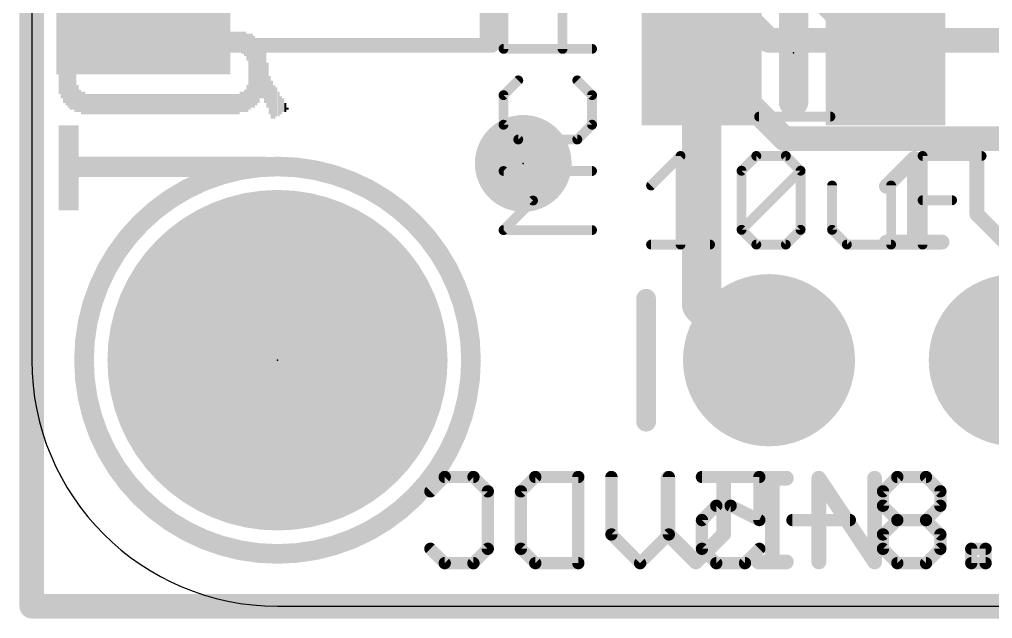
# Model space of a CAD drawing. Extents: x -2.3 to 25.5, y -0.1 to 17.9.
# Drawn here: x -0.13 to 9.93, y -0.13 to 6.06 of the extents above; entities that cross this region are included whole.
import ezdxf

# ---------------------------------------------------------------- set-up
doc = ezdxf.new("R2010")
doc.units = 0
for name, color, linetype in [('1', 12, 'CONTINUOUS'), ('16', 5, 'CONTINUOUS'), ('17', 110, 'CONTINUOUS'), ('20', 53, 'CONTINUOUS'), ('21', 40, 'CONTINUOUS'), ('22', 6, 'CONTINUOUS'), ('23', 40, 'CONTINUOUS'), ('27', 4, 'CONTINUOUS'), ('51', 253, 'CONTINUOUS')]:
    doc.layers.add(name, color=color, linetype=linetype)

# ---------------------------------------------------------------- blocks, each defined once
blk = doc.blocks.new('RECT')
blk.add_solid([(-0.5, -0.5), (0.5, -0.5), (-0.5, 0.5), (0.5, 0.5)])
blk = doc.blocks.new('PIE')
at = {"const_width": 0.5}
blk.add_lwpolyline([(0, -0.25, 1), (0, 0.25, 1), (0, -0.25)], format="xyb", dxfattribs=at)
blk = doc.blocks.new('ROUNDP')
at = {"const_width": 0.5}
blk.add_lwpolyline([(0, -0.25, 1), (0, 0.25, 1), (0, -0.25)], format="xyb", dxfattribs=at)

msp = doc.modelspace()

# ---------------------------------------------------------------- linework, layer by layer
at = {"layer": '1'}
for points, const_width in [([(0, 0), (0, 17.78)], 0.254), ([(6.924, 7.4629), (6.924, 5.715)], 0.4064), ([(8.824, 5.715), (8.128, 6.411)], 0.4064), ([(6.924, 5.715), (6.924, 3.114)], 0.4064), ([(6.924, 3.114), (7.498, 2.54)], 0.4064), ([(7.498, 2.54), (7.62, 2.54)], 0.4064), ([(25.4, 0), (0, 0)], 0.254)]:
    msp.add_lwpolyline(points, dxfattribs=dict(at, const_width=const_width))
for points, const_width in [([(7.0256, 5.715, 1), (6.8224, 5.715)], 0.2032), ([(8.7522, 5.6432, 1), (8.8958, 5.7868)], 0.2032), ([(6.8224, 5.715, 1), (7.0256, 5.715)], 0.2032), ([(6.9958, 3.1858, 1), (6.8522, 3.0422)], 0.2032), ([(6.8224, 3.114, 1), (7.0256, 3.114)], 0.2032), ([(7.498, 2.6416, 1), (7.498, 2.4384)], 0.2032), ([(7.62, 2.4384, 1), (7.62, 2.6416)], 0.2032), ([(7.4262, 2.4682, 1), (7.5698, 2.6118)], 0.2032), ([(0, 0.0635, 1), (0, -0.0635)], 0.127), ([(-0.0635, 0, 1), (0.0635, 0)], 0.127)]:
    msp.add_lwpolyline(points, format="xyb", dxfattribs=dict(at, const_width=const_width))
at = {"layer": '16', "const_width": 0.254}
for points in [[(0, 0), (0, 17.78)], [(7.62, 5.842), (6.477, 6.985)], [(6.1819, 6.4262), (7.7821, 4.826)], [(15.24, 5.842), (7.62, 5.842)], [(7.7821, 4.826), (16.637, 4.826)], [(25.4, 0), (0, 0)]]:
    msp.add_lwpolyline(points, dxfattribs=at)
at = {"layer": '16', "const_width": 0.127}
for points in [[(7.62, 5.9055, 1), (7.62, 5.7785)], [(7.5751, 5.7971, 1), (7.6649, 5.8869)], [(7.7821, 4.8895, 1), (7.7821, 4.7625)], [(7.7372, 4.7811, 1), (7.827, 4.8709)], [(0, 0.0635, 1), (0, -0.0635)], [(-0.0635, 0, 1), (0.0635, 0)]]:
    msp.add_lwpolyline(points, format="xyb", dxfattribs=at)
at = {"layer": '20'}
for p, q in [((0, 15.24), (0, 2.54)), ((2.54, 0), (22.86, 0))]:
    msp.add_line(p, q, dxfattribs=at)
msp.add_arc((2.54, 2.54), 2.54, 180, 270, dxfattribs=at)
at = {"layer": '21'}
for points, const_width in [([(4.754, 6.99), (4.754, 5.79)], 0.1524), ([(7.874, 6.223), (7.874, 5.207)], 0.3048), ([(4.754, 5.79), (2.154, 5.79)], 0.1524), ([(8.8329, 4.3354), (9.121, 4.6235)], 0.1524), ([(9.121, 4.6235), (9.121, 3.7592)], 0.1524), ([(9.7684, 4.6235), (9.7684, 4.0473)], 0.1524), ([(9.7684, 4.0473), (10.0566, 3.7592)], 0.1524), ([(8.8329, 3.7592), (9.4091, 3.7592)], 0.1524), ([(6.5758, 1.3215), (6.5758, 0.7453)], 0.1524), ([(7.1521, 0.7453), (7.1521, 1.3215)], 0.1524), ([(7.5114, 1.3215), (7.7995, 1.3215)], 0.1524), ([(7.6554, 0.4572), (7.6554, 1.3215)], 0.1524), ([(8.135, 0.4572), (8.135, 1.3215)], 0.1524), ([(8.135, 1.3215), (8.7113, 0.4572)], 0.1524), ([(8.7113, 0.4572), (8.7113, 1.3215)], 0.1524), ([(6.5758, 0.7453), (6.864, 0.4572)], 0.1524), ([(6.864, 0.4572), (7.1521, 0.7453)], 0.1524), ([(7.5114, 0.4572), (7.7995, 0.4572)], 0.1524)]:
    msp.add_lwpolyline(points, dxfattribs=dict(at, const_width=const_width))
for points, const_width in [([(2.154, 5.8281, 1), (2.154, 5.7519)], 0.0762), ([(4.754, 5.7519, 1), (4.754, 5.8281)], 0.0762), ([(4.7159, 5.79, 1), (4.7921, 5.79)], 0.0762), ([(7.7978, 5.207, 1), (7.9502, 5.207)], 0.1524), ([(2.54, 0.54, 1), (2.54, 4.54, 1), (2.54, 0.54)], 0.2032), ([(9.1591, 4.6235, 1), (9.0829, 4.6235)], 0.0762), ([(9.148, 4.5966, 1), (9.0941, 4.6505)], 0.0762), ([(9.8065, 4.6235, 1), (9.7303, 4.6235)], 0.0762), ([(8.806, 4.3624, 1), (8.8599, 4.3085)], 0.0762), ([(9.7954, 4.0743, 1), (9.7415, 4.0204)], 0.0762), ([(9.7303, 4.0473, 1), (9.8065, 4.0473)], 0.0762), ([(8.8329, 3.7973, 1), (8.8329, 3.7211)], 0.0762), ([(9.4091, 3.7211, 1), (9.4091, 3.7973)], 0.0762), ([(9.0829, 3.7592, 1), (9.1591, 3.7592)], 0.0762), ([(6.6139, 1.3215, 1), (6.5377, 1.3215)], 0.0762), ([(7.1902, 1.3215, 1), (7.114, 1.3215)], 0.0762), ([(7.5114, 1.3596, 1), (7.5114, 1.2834)], 0.0762), ([(7.6935, 1.3215, 1), (7.6173, 1.3215)], 0.0762), ([(7.7995, 1.2834, 1), (7.7995, 1.3596)], 0.0762), ([(8.1667, 1.3427, 1), (8.1033, 1.3004)], 0.0762), ([(8.1731, 1.3215, 1), (8.0969, 1.3215)], 0.0762), ([(8.7494, 1.3215, 1), (8.6732, 1.3215)], 0.0762), ([(6.6028, 0.7723, 1), (6.5489, 0.7184)], 0.0762), ([(7.179, 0.7184, 1), (7.1251, 0.7723)], 0.0762), ([(6.5377, 0.7453, 1), (6.6139, 0.7453)], 0.0762), ([(7.114, 0.7453, 1), (7.1902, 0.7453)], 0.0762), ([(6.837, 0.4841, 1), (6.8909, 0.4303)], 0.0762), ([(6.837, 0.4303, 1), (6.8909, 0.4841)], 0.0762), ([(7.5114, 0.4953, 1), (7.5114, 0.4191)], 0.0762), ([(7.7995, 0.4191, 1), (7.7995, 0.4953)], 0.0762), ([(8.6796, 0.4361, 1), (8.743, 0.4783)], 0.0762), ([(7.6173, 0.4572, 1), (7.6935, 0.4572)], 0.0762), ([(8.0969, 0.4572, 1), (8.1731, 0.4572)], 0.0762), ([(8.6732, 0.4572, 1), (8.7494, 0.4572)], 0.0762)]:
    msp.add_lwpolyline(points, format="xyb", dxfattribs=dict(at, const_width=const_width))
at = {"layer": '22', "const_width": 0.127}
for points in [[(4.1203, 1.186), (4.2686, 1.3343)], [(4.2686, 1.3343), (4.5652, 1.3343)], [(4.5652, 1.3343), (4.7135, 1.186)], [(5.0559, 1.186), (5.2042, 1.3343)], [(5.2042, 1.3343), (5.649, 1.3343)], [(5.649, 1.3343), (5.649, 0.4445)], [(5.9914, 0.7411), (5.9914, 1.3343)], [(6.5846, 1.3343), (6.5846, 0.7411)], [(6.9269, 1.3343), (7.5201, 1.3343)], [(7.5201, 1.3343), (7.5201, 0.8894)], [(8.9462, 1.3343), (8.7979, 1.186)], [(9.2428, 1.3343), (8.9462, 1.3343)], [(9.3911, 1.186), (9.2428, 1.3343)], [(4.7135, 1.186), (4.7135, 0.5928)], [(5.0559, 0.5928), (5.0559, 1.186)], [(8.7979, 1.186), (8.7979, 1.0377)], [(9.3911, 1.0377), (9.3911, 1.186)], [(7.0752, 1.0377), (6.9269, 0.8894)], [(7.2235, 1.0377), (7.0752, 1.0377)], [(7.5201, 0.8894), (7.2235, 1.0377)], [(8.7979, 1.0377), (8.9462, 0.8894)], [(9.2428, 0.8894), (9.3911, 1.0377)], [(6.9269, 0.8894), (6.9269, 0.5928)], [(8.4556, 0.8894), (7.8624, 0.8894)], [(8.9462, 0.8894), (8.7979, 0.7411)], [(9.2428, 0.8894), (8.9462, 0.8894)], [(9.3911, 0.7411), (9.2428, 0.8894)], [(6.288, 0.4445), (5.9914, 0.7411)], [(6.5846, 0.7411), (6.288, 0.4445)], [(8.7979, 0.7411), (8.7979, 0.5928)], [(9.3911, 0.5928), (9.3911, 0.7411)], [(4.2686, 0.4445), (4.1203, 0.5928)], [(4.7135, 0.5928), (4.5652, 0.4445)], [(5.2042, 0.4445), (5.0559, 0.5928)], [(6.9269, 0.5928), (7.0752, 0.4445)], [(7.3718, 0.4445), (7.5201, 0.5928)], [(8.7979, 0.5928), (8.9462, 0.4445)], [(9.2428, 0.4445), (9.3911, 0.5928)], [(9.8589, 0.5928), (9.7106, 0.5928)], [(9.7106, 0.5928), (9.7106, 0.4445)], [(9.8589, 0.4445), (9.8589, 0.5928)], [(4.5652, 0.4445), (4.2686, 0.4445)], [(5.649, 0.4445), (5.2042, 0.4445)], [(7.0752, 0.4445), (7.3718, 0.4445)], [(8.9462, 0.4445), (9.2428, 0.4445)], [(9.7106, 0.4445), (9.8589, 0.4445)]]:
    msp.add_lwpolyline(points, dxfattribs=at)
at = {"layer": '22', "const_width": 0.0635}
for points in [[(4.2686, 1.366, 1), (4.2686, 1.3025)], [(4.2911, 1.3118, 1), (4.2462, 1.3567)], [(4.5877, 1.3567, 1), (4.5428, 1.3118)], [(4.5652, 1.3025, 1), (4.5652, 1.366)], [(5.2042, 1.366, 1), (5.2042, 1.3025)], [(5.2266, 1.3118, 1), (5.1817, 1.3567)], [(5.6808, 1.3343, 1), (5.6173, 1.3343)], [(5.649, 1.3025, 1), (5.649, 1.366)], [(6.0231, 1.3343, 1), (5.9596, 1.3343)], [(6.6163, 1.3343, 1), (6.5528, 1.3343)], [(6.9269, 1.366, 1), (6.9269, 1.3025)], [(7.5518, 1.3343, 1), (7.4883, 1.3343)], [(7.5201, 1.3025, 1), (7.5201, 1.366)], [(8.9462, 1.366, 1), (8.9462, 1.3025)], [(8.9687, 1.3118, 1), (8.9238, 1.3567)], [(9.2653, 1.3567, 1), (9.2204, 1.3118)], [(9.2428, 1.3025, 1), (9.2428, 1.366)], [(4.0979, 1.2084, 1), (4.1428, 1.1635)], [(4.7453, 1.186, 1), (4.6818, 1.186)], [(4.6911, 1.1635, 1), (4.736, 1.2084)], [(5.0876, 1.186, 1), (5.0241, 1.186)], [(5.0334, 1.2084, 1), (5.0783, 1.1635)], [(8.8297, 1.186, 1), (8.7662, 1.186)], [(8.7755, 1.2084, 1), (8.8204, 1.1635)], [(9.4229, 1.186, 1), (9.3594, 1.186)], [(9.3687, 1.1635, 1), (9.4136, 1.2084)], [(7.0752, 1.0694, 1), (7.0752, 1.0059)], [(7.0976, 1.0152, 1), (7.0527, 1.0601)], [(7.2377, 1.0661, 1), (7.2093, 1.0093)], [(7.2235, 1.0059, 1), (7.2235, 1.0694)], [(8.7662, 1.0377, 1), (8.8297, 1.0377)], [(8.8204, 1.0601, 1), (8.7755, 1.0152)], [(9.3594, 1.0377, 1), (9.4229, 1.0377)], [(9.4136, 1.0152, 1), (9.3687, 1.0601)], [(6.9587, 0.8894, 1), (6.8952, 0.8894)], [(6.9045, 0.9118, 1), (6.9494, 0.8669)], [(7.4883, 0.8894, 1), (7.5518, 0.8894)], [(7.5059, 0.861, 1), (7.5343, 0.9178)], [(7.8624, 0.9211, 1), (7.8624, 0.8576)], [(8.4556, 0.8576, 1), (8.4556, 0.9211)], [(8.9462, 0.9211, 1), (8.9462, 0.8576)], [(8.9687, 0.8669, 1), (8.9238, 0.9118)], [(8.9238, 0.8669, 1), (8.9687, 0.9118)], [(9.2653, 0.9118, 1), (9.2204, 0.8669)], [(9.2204, 0.9118, 1), (9.2653, 0.8669)], [(9.2428, 0.8576, 1), (9.2428, 0.9211)], [(8.8297, 0.7411, 1), (8.7662, 0.7411)], [(9.4229, 0.7411, 1), (9.3594, 0.7411)], [(6.0138, 0.7635, 1), (5.9689, 0.7186)], [(5.9596, 0.7411, 1), (6.0231, 0.7411)], [(6.5528, 0.7411, 1), (6.6163, 0.7411)], [(6.607, 0.7186, 1), (6.5621, 0.7635)], [(8.7755, 0.7635, 1), (8.8204, 0.7186)], [(9.3687, 0.7186, 1), (9.4136, 0.7635)], [(4.1428, 0.6152, 1), (4.0979, 0.5703)], [(4.6818, 0.5928, 1), (4.7453, 0.5928)], [(4.736, 0.5703, 1), (4.6911, 0.6152)], [(5.0241, 0.5928, 1), (5.0876, 0.5928)], [(5.0783, 0.6152, 1), (5.0334, 0.5703)], [(6.8952, 0.5928, 1), (6.9587, 0.5928)], [(6.9494, 0.6152, 1), (6.9045, 0.5703)], [(7.5425, 0.5703, 1), (7.4976, 0.6152)], [(8.7662, 0.5928, 1), (8.8297, 0.5928)], [(8.8204, 0.6152, 1), (8.7755, 0.5703)], [(9.3594, 0.5928, 1), (9.4229, 0.5928)], [(9.4136, 0.5703, 1), (9.3687, 0.6152)], [(9.7423, 0.5928, 1), (9.6788, 0.5928)], [(9.7106, 0.6245, 1), (9.7106, 0.561)], [(9.8906, 0.5928, 1), (9.8271, 0.5928)], [(9.8589, 0.561, 1), (9.8589, 0.6245)], [(4.2686, 0.4763, 1), (4.2686, 0.4128)], [(4.5652, 0.4128, 1), (4.5652, 0.4763)], [(5.2042, 0.4763, 1), (5.2042, 0.4128)], [(5.649, 0.4128, 1), (5.649, 0.4763)], [(7.0752, 0.4763, 1), (7.0752, 0.4128)], [(7.3718, 0.4128, 1), (7.3718, 0.4763)], [(8.9462, 0.4763, 1), (8.9462, 0.4128)], [(9.2428, 0.4128, 1), (9.2428, 0.4763)], [(9.7106, 0.4763, 1), (9.7106, 0.4128)], [(9.8589, 0.4128, 1), (9.8589, 0.4763)], [(4.2462, 0.422, 1), (4.2911, 0.467)], [(4.5428, 0.467, 1), (4.5877, 0.422)], [(5.1817, 0.422, 1), (5.2266, 0.467)], [(5.6173, 0.4445, 1), (5.6808, 0.4445)], [(6.2655, 0.467, 1), (6.3104, 0.422)], [(6.2655, 0.422, 1), (6.3104, 0.467)], [(7.0527, 0.422, 1), (7.0976, 0.467)], [(7.3493, 0.467, 1), (7.3942, 0.422)], [(8.9238, 0.422, 1), (8.9687, 0.467)], [(9.2204, 0.467, 1), (9.2653, 0.422)], [(9.6788, 0.4445, 1), (9.7423, 0.4445)], [(9.8271, 0.4445, 1), (9.8906, 0.4445)]]:
    msp.add_lwpolyline(points, format="xyb", dxfattribs=at)
at = {"layer": '23'}
for p in [(7.874, 5.715), (5.08, 4.572), (2.54, 2.54)]:
    msp.add_point(p, dxfattribs=at)
at = {"layer": '27', "const_width": 0.1016}
for points in [[(4.876, 5.7544), (4.876, 6.212)], [(5.4861, 6.212), (5.4861, 5.7544)], [(5.7912, 5.7544), (4.876, 5.7544)], [(5.0286, 5.429), (4.876, 5.2765)], [(5.7912, 5.2765), (5.6387, 5.429)], [(4.876, 5.2765), (4.876, 4.9714)], [(5.7912, 4.9714), (5.7912, 5.2765)], [(4.876, 4.9714), (5.0286, 4.8189)], [(5.6387, 4.8189), (5.7912, 4.9714)], [(5.0286, 4.8189), (5.6387, 4.8189)], [(6.4008, 4.3439), (6.7059, 4.649)], [(6.7059, 4.649), (6.7059, 3.7338)], [(7.3363, 4.4965), (7.4888, 4.649)], [(7.4888, 4.649), (7.7939, 4.649)], [(7.7939, 4.649), (7.9464, 4.4965)], [(9.2074, 3.7338), (9.2074, 4.649)], [(9.2074, 4.649), (9.8175, 4.649)], [(5.1811, 4.1885), (4.876, 4.4935)], [(4.876, 4.4935), (5.7912, 4.4935)], [(7.3363, 3.8863), (7.3363, 4.4965)], [(7.3363, 3.8863), (7.9464, 4.4965)], [(7.9464, 4.4965), (7.9464, 3.8863)], [(8.2718, 4.3439), (8.2718, 3.8863)], [(8.882, 3.7338), (8.882, 4.3439)], [(4.876, 3.8834), (5.1811, 4.1885)], [(9.2074, 4.1914), (9.5124, 4.1914)], [(5.7912, 3.8834), (4.876, 3.8834)], [(7.4888, 3.7338), (7.3363, 3.8863)], [(7.9464, 3.8863), (7.7939, 3.7338)], [(8.2718, 3.8863), (8.4244, 3.7338)], [(6.4008, 3.7338), (7.0109, 3.7338)], [(7.7939, 3.7338), (7.4888, 3.7338)], [(8.4244, 3.7338), (8.882, 3.7338)]]:
    msp.add_lwpolyline(points, dxfattribs=at)
at = {"layer": '27', "const_width": 0.0508}
for points in [[(4.876, 5.7798, 1), (4.876, 5.729)], [(4.8506, 5.7544, 1), (4.9014, 5.7544)], [(5.4607, 5.7544, 1), (5.5115, 5.7544)], [(5.7912, 5.729, 1), (5.7912, 5.7798)], [(5.0465, 5.4111, 1), (5.0106, 5.447)], [(5.6566, 5.447, 1), (5.6207, 5.4111)], [(4.9014, 5.2765, 1), (4.8506, 5.2765)], [(4.8581, 5.2945, 1), (4.894, 5.2586)], [(5.8166, 5.2765, 1), (5.7658, 5.2765)], [(5.7732, 5.2586, 1), (5.8092, 5.2945)], [(4.8506, 4.9714, 1), (4.9014, 4.9714)], [(4.894, 4.9894, 1), (4.8581, 4.9535)], [(5.7658, 4.9714, 1), (5.8166, 4.9714)], [(5.8092, 4.9535, 1), (5.7732, 4.9894)], [(5.0286, 4.8443, 1), (5.0286, 4.7935)], [(5.0106, 4.801, 1), (5.0465, 4.8369)], [(5.6207, 4.8369, 1), (5.6566, 4.801)], [(5.6387, 4.7935, 1), (5.6387, 4.8443)], [(6.7313, 4.649, 1), (6.6805, 4.649)], [(6.7238, 4.631, 1), (6.6879, 4.6669)], [(7.4888, 4.6744, 1), (7.4888, 4.6236)], [(7.5068, 4.631, 1), (7.4709, 4.6669)], [(7.8119, 4.6669, 1), (7.7759, 4.631)], [(7.7939, 4.6236, 1), (7.7939, 4.6744)], [(9.2328, 4.649, 1), (9.182, 4.649)], [(9.2074, 4.6744, 1), (9.2074, 4.6236)], [(9.8175, 4.6236, 1), (9.8175, 4.6744)], [(4.876, 4.5189, 1), (4.876, 4.4681)], [(4.894, 4.5115, 1), (4.8581, 4.4756)], [(5.7912, 4.4681, 1), (5.7912, 4.5189)], [(7.3617, 4.4965, 1), (7.3109, 4.4965)], [(7.3184, 4.5144, 1), (7.3543, 4.4785)], [(7.9718, 4.4965, 1), (7.921, 4.4965)], [(7.9644, 4.4785, 1), (7.9285, 4.5144)], [(7.9285, 4.4785, 1), (7.9644, 4.5144)], [(6.3828, 4.3619, 1), (6.4188, 4.326)], [(8.2972, 4.3439, 1), (8.2464, 4.3439)], [(8.9074, 4.3439, 1), (8.8566, 4.3439)], [(5.199, 4.1705, 1), (5.1631, 4.2064)], [(5.1631, 4.1705, 1), (5.199, 4.2064)], [(9.2074, 4.2168, 1), (9.2074, 4.166)], [(9.5124, 4.166, 1), (9.5124, 4.2168)], [(4.876, 3.9088, 1), (4.876, 3.858)], [(4.8581, 3.9014, 1), (4.894, 3.8654)], [(5.7912, 3.858, 1), (5.7912, 3.9088)], [(7.3543, 3.9043, 1), (7.3184, 3.8684)], [(7.3184, 3.9043, 1), (7.3543, 3.8684)], [(7.9644, 3.8684, 1), (7.9285, 3.9043)], [(8.2898, 3.9043, 1), (8.2539, 3.8684)], [(7.3109, 3.8863, 1), (7.3617, 3.8863)], [(7.921, 3.8863, 1), (7.9718, 3.8863)], [(8.2464, 3.8863, 1), (8.2972, 3.8863)], [(6.4008, 3.7592, 1), (6.4008, 3.7084)], [(6.6805, 3.7338, 1), (6.7313, 3.7338)], [(7.0109, 3.7084, 1), (7.0109, 3.7592)], [(7.4888, 3.7592, 1), (7.4888, 3.7084)], [(7.4709, 3.7158, 1), (7.5068, 3.7518)], [(7.7759, 3.7518, 1), (7.8119, 3.7158)], [(7.7939, 3.7084, 1), (7.7939, 3.7592)], [(8.4244, 3.7592, 1), (8.4244, 3.7084)], [(8.4064, 3.7158, 1), (8.4423, 3.7518)], [(8.8566, 3.7338, 1), (8.9074, 3.7338)], [(8.882, 3.7084, 1), (8.882, 3.7592)], [(9.182, 3.7338, 1), (9.2328, 3.7338)]]:
    msp.add_lwpolyline(points, format="xyb", dxfattribs=at)
at = {"layer": '51'}
for points, const_width in [([(0.454, 5.79), (0.454, 11.89)], 0.1524), ([(4.704, 11.89), (4.704, 5.79)], 0.1524), ([(4.704, 5.79), (0.454, 5.79)], 0.1524), ([(7.518, 5.055), (8.255, 5.055)], 0.1016), ([(6.35, 3.175), (6.35, 1.905)], 0.2032)]:
    msp.add_lwpolyline(points, dxfattribs=dict(at, const_width=const_width))
for points, const_width in [([(0.454, 5.8281, 1), (0.454, 5.7519)], 0.0762), ([(4.704, 5.7519, 1), (4.704, 5.8281)], 0.0762), ([(0.4159, 5.79, 1), (0.4921, 5.79)], 0.0762), ([(4.6659, 5.79, 1), (4.7421, 5.79)], 0.0762), ([(7.518, 5.0804, 1), (7.518, 5.0296)], 0.0508), ([(8.255, 5.0296, 1), (8.255, 5.0804)], 0.0508), ([(6.4008, 3.175, 1), (6.2992, 3.175)], 0.1016), ([(6.2992, 1.905, 1), (6.4008, 1.905)], 0.1016)]:
    msp.add_lwpolyline(points, format="xyb", dxfattribs=dict(at, const_width=const_width))

# ---------------------------------------------------------------- block references
at = {"layer": '1'}
for p, xscale, yscale in [((1.154, 6.09), 1.8, 1.2), ((6.924, 5.715), 1.24, 1.5), ((8.824, 5.715), 1.24, 1.5)]:
    msp.add_blockref('RECT', p, dxfattribs=dict(at, xscale=xscale, yscale=yscale))
msp.add_blockref('PIE', (5.08, 4.572), dxfattribs=at)
at = {"layer": '17', "xscale": 3.516, "yscale": 3.516}
msp.add_blockref('ROUNDP', (2.54, 2.54), dxfattribs=at)
msp.add_blockref('ROUNDP', (2.54, 2.54), dxfattribs=at)
at = {"layer": '17', "xscale": 1.778, "yscale": 1.778, "rotation": 90}
for p in [(7.62, 2.54), (7.62, 2.54), (10.16, 2.54), (10.16, 2.54)]:
    msp.add_blockref('ROUNDP', p, dxfattribs=at)
at = {"layer": '22', "rotation": 270}
for p, xscale, yscale in [((0.358, 5.5067), 0.6706, 0.0231), ((0.381, 5.5067), 0.7163, 0.0229), ((0.404, 5.5067), 0.762, 0.0231), ((0.4271, 5.5067), 0.762, 0.0231), ((0.4502, 5.5067), 0.8077, 0.0231), ((0.4733, 5.7721), 0.2769, 0.0231), ((0.4964, 5.8064), 0.254, 0.0231), ((0.5196, 5.8179), 0.2311, 0.0231), ((0.5427, 5.8306), 0.2057, 0.0231), ((0.5658, 5.8306), 0.2057, 0.0231), ((0.5889, 5.8306), 0.2057, 0.0231), ((0.612, 5.8306), 0.2057, 0.0231), ((0.635, 5.8306), 0.2057, 0.0229), ((0.658, 5.842), 0.1829, 0.0231), ((0.6811, 5.842), 0.1829, 0.0231), ((0.7042, 5.842), 0.1829, 0.0231), ((0.7273, 5.842), 0.1829, 0.0231), ((0.7504, 5.842), 0.1829, 0.0231), ((0.7736, 5.842), 0.1829, 0.0231), ((0.7967, 5.842), 0.1829, 0.0231), ((0.8198, 5.842), 0.1829, 0.0231), ((0.8429, 5.842), 0.1829, 0.0231), ((0.866, 5.842), 0.1829, 0.0231), ((0.889, 5.842), 0.1829, 0.0229), ((0.912, 5.842), 0.1829, 0.0231), ((0.9351, 5.842), 0.1829, 0.0231), ((0.9582, 5.842), 0.1829, 0.0231), ((0.9813, 5.842), 0.1829, 0.0231), ((1.0044, 5.842), 0.1829, 0.0231), ((1.0276, 5.842), 0.1829, 0.0231), ((1.0507, 5.842), 0.1829, 0.0231), ((1.0738, 5.842), 0.1829, 0.0231), ((1.0969, 5.842), 0.1829, 0.0231), ((1.12, 5.842), 0.1829, 0.0231), ((1.143, 5.842), 0.1829, 0.0229), ((1.166, 5.842), 0.1829, 0.0231), ((1.1891, 5.842), 0.1829, 0.0231), ((1.2122, 5.842), 0.1829, 0.0231), ((1.2353, 5.842), 0.1829, 0.0231), ((1.2584, 5.842), 0.1829, 0.0231), ((1.2816, 5.842), 0.1829, 0.0231), ((1.3047, 5.842), 0.1829, 0.0231), ((1.3278, 5.842), 0.1829, 0.0231), ((1.3509, 5.842), 0.1829, 0.0231), ((1.374, 5.842), 0.1829, 0.0231), ((1.397, 5.842), 0.1829, 0.0229), ((1.42, 5.842), 0.1829, 0.0231), ((1.4431, 5.842), 0.1829, 0.0231), ((1.4662, 5.842), 0.1829, 0.0231), ((1.4893, 5.842), 0.1829, 0.0231), ((1.5124, 5.842), 0.1829, 0.0231), ((1.5356, 5.842), 0.1829, 0.0231), ((1.5587, 5.842), 0.1829, 0.0231), ((1.5818, 5.842), 0.1829, 0.0231), ((1.6049, 5.842), 0.1829, 0.0231), ((1.628, 5.842), 0.1829, 0.0231), ((1.651, 5.842), 0.1829, 0.0229), ((1.674, 5.842), 0.1829, 0.0231), ((1.6971, 5.842), 0.1829, 0.0231), ((1.7202, 5.842), 0.1829, 0.0231), ((1.7433, 5.842), 0.1829, 0.0231), ((1.7664, 5.842), 0.1829, 0.0231), ((1.7896, 5.842), 0.1829, 0.0231), ((1.8127, 5.842), 0.1829, 0.0231), ((1.8358, 5.842), 0.1829, 0.0231), ((1.8589, 5.842), 0.1829, 0.0231), ((1.882, 5.842), 0.1829, 0.0231), ((1.905, 5.842), 0.1829, 0.0229), ((1.928, 5.842), 0.1829, 0.0231), ((1.9511, 5.842), 0.1829, 0.0231), ((1.9742, 5.842), 0.1829, 0.0231), ((1.9973, 5.842), 0.1829, 0.0231), ((2.0204, 5.842), 0.1829, 0.0231), ((2.0436, 5.842), 0.1829, 0.0231), ((2.0667, 5.842), 0.1829, 0.0231), ((2.0898, 5.8306), 0.2057, 0.0231), ((2.1129, 5.8306), 0.2057, 0.0231), ((2.136, 5.8306), 0.2057, 0.0231), ((2.159, 5.8306), 0.2057, 0.0229), ((2.182, 5.8179), 0.2311, 0.0231), ((2.2051, 5.8064), 0.254, 0.0231), ((2.2282, 5.7721), 0.2769, 0.0231), ((2.2513, 5.5182), 0.7849, 0.0231), ((2.2744, 5.5296), 0.762, 0.0231), ((2.2976, 5.5182), 0.7391, 0.0231), ((2.3207, 5.5182), 0.6934, 0.0231), ((2.3438, 5.5182), 0.6477, 0.0231), ((0.3118, 5.5194), 0.5537, 0.0231), ((0.3349, 5.5067), 0.6248, 0.0231), ((2.3669, 5.5309), 0.5766, 0.0231), ((2.39, 5.5194), 0.5537, 0.0231), ((0.2887, 5.508), 0.4394, 0.0231), ((2.413, 5.461), 0.5334, 0.0229), ((2.436, 5.3797), 0.4623, 0.0231), ((2.4591, 5.2769), 0.3937, 0.0231), ((0.4733, 5.2413), 0.2769, 0.0231), ((0.4964, 5.2184), 0.2311, 0.0231), ((2.2051, 5.2184), 0.2311, 0.0231), ((2.2282, 5.2413), 0.2769, 0.0231), ((2.4822, 5.2299), 0.3912, 0.0231), ((2.5053, 5.207), 0.3454, 0.0231), ((2.5284, 5.207), 0.2997, 0.0231), ((0.5196, 5.1956), 0.2311, 0.0231), ((0.5427, 5.1956), 0.2311, 0.0231), ((0.5658, 5.1841), 0.2083, 0.0231), ((0.5889, 5.1841), 0.2083, 0.0231), ((0.612, 5.1841), 0.2083, 0.0231), ((0.635, 5.1841), 0.2083, 0.0229), ((0.658, 5.1841), 0.2083, 0.0231), ((0.6811, 5.1841), 0.2083, 0.0231), ((0.7042, 5.1841), 0.2083, 0.0231), ((0.7273, 5.1841), 0.2083, 0.0231), ((0.7504, 5.1841), 0.2083, 0.0231), ((0.7736, 5.1841), 0.2083, 0.0231), ((0.7967, 5.1841), 0.2083, 0.0231), ((0.8198, 5.1841), 0.2083, 0.0231), ((0.8429, 5.1841), 0.2083, 0.0231), ((0.866, 5.1841), 0.2083, 0.0231), ((0.889, 5.1841), 0.2083, 0.0229), ((0.912, 5.1841), 0.2083, 0.0231), ((0.9351, 5.1841), 0.2083, 0.0231), ((0.9582, 5.1841), 0.2083, 0.0231), ((0.9813, 5.1841), 0.2083, 0.0231), ((1.0044, 5.1841), 0.2083, 0.0231), ((1.0276, 5.1841), 0.2083, 0.0231), ((1.0507, 5.1841), 0.2083, 0.0231), ((1.0738, 5.1841), 0.2083, 0.0231), ((1.0969, 5.1841), 0.2083, 0.0231), ((1.12, 5.1841), 0.2083, 0.0231), ((1.143, 5.1841), 0.2083, 0.0229), ((1.166, 5.1841), 0.2083, 0.0231), ((1.1891, 5.1841), 0.2083, 0.0231), ((1.2122, 5.1841), 0.2083, 0.0231), ((1.2353, 5.1841), 0.2083, 0.0231), ((1.2584, 5.1841), 0.2083, 0.0231), ((1.2816, 5.1841), 0.2083, 0.0231), ((1.3047, 5.1841), 0.2083, 0.0231), ((1.3278, 5.1841), 0.2083, 0.0231), ((1.3509, 5.1841), 0.2083, 0.0231), ((1.374, 5.1841), 0.2083, 0.0231), ((1.397, 5.1841), 0.2083, 0.0229), ((1.42, 5.1841), 0.2083, 0.0231), ((1.4431, 5.1841), 0.2083, 0.0231), ((1.4662, 5.1841), 0.2083, 0.0231), ((1.4893, 5.1841), 0.2083, 0.0231), ((1.5124, 5.1841), 0.2083, 0.0231), ((1.5356, 5.1841), 0.2083, 0.0231), ((1.5587, 5.1841), 0.2083, 0.0231), ((1.5818, 5.1841), 0.2083, 0.0231), ((1.6049, 5.1841), 0.2083, 0.0231), ((1.628, 5.1841), 0.2083, 0.0231), ((1.651, 5.1841), 0.2083, 0.0229), ((1.674, 5.1841), 0.2083, 0.0231), ((1.6971, 5.1841), 0.2083, 0.0231), ((1.7202, 5.1841), 0.2083, 0.0231), ((1.7433, 5.1841), 0.2083, 0.0231), ((1.7664, 5.1841), 0.2083, 0.0231), ((1.7896, 5.1841), 0.2083, 0.0231), ((1.8127, 5.1841), 0.2083, 0.0231), ((1.8358, 5.1841), 0.2083, 0.0231), ((1.8589, 5.1841), 0.2083, 0.0231), ((1.882, 5.1841), 0.2083, 0.0231), ((1.905, 5.1841), 0.2083, 0.0229), ((1.928, 5.1841), 0.2083, 0.0231), ((1.9511, 5.1841), 0.2083, 0.0231), ((1.9742, 5.1841), 0.2083, 0.0231), ((1.9973, 5.1841), 0.2083, 0.0231), ((2.0204, 5.1841), 0.2083, 0.0231), ((2.0436, 5.1841), 0.2083, 0.0231), ((2.0667, 5.1841), 0.2083, 0.0231), ((2.0898, 5.1841), 0.2083, 0.0231), ((2.1129, 5.1841), 0.2083, 0.0231), ((2.136, 5.1841), 0.2083, 0.0231), ((2.159, 5.207), 0.2083, 0.0229), ((2.182, 5.207), 0.2083, 0.0231), ((2.5516, 5.1841), 0.254, 0.0231), ((2.5747, 5.1727), 0.1854, 0.0231), ((2.5978, 5.1727), 0.1397, 0.0231), ((2.6209, 5.1486), 0.0914, 0.0231), ((2.644, 5.1372), 0.0229, 0.0231), ((0.2887, 4.5263), 0.8788, 0.0231), ((0.3118, 4.5263), 0.8788, 0.0231), ((0.3349, 4.5263), 0.8788, 0.0231), ((0.358, 4.5263), 0.8788, 0.0231), ((0.381, 4.5263), 0.8788, 0.0229), ((0.404, 4.5263), 0.8788, 0.0231), ((0.4271, 4.5263), 0.8788, 0.0231), ((0.4502, 4.5263), 0.8788, 0.0231), ((0.4733, 4.5263), 0.8788, 0.0231), ((0.4964, 4.5364), 0.2083, 0.0231), ((0.5196, 4.5364), 0.2083, 0.0231), ((0.5427, 4.5364), 0.2083, 0.0231), ((0.5658, 4.5364), 0.2083, 0.0231), ((0.5889, 4.5364), 0.2083, 0.0231), ((0.612, 4.5364), 0.2083, 0.0231), ((0.635, 4.5364), 0.2083, 0.0229), ((0.658, 4.5364), 0.2083, 0.0231), ((0.6811, 4.5364), 0.2083, 0.0231), ((0.7042, 4.5364), 0.2083, 0.0231), ((0.7273, 4.5364), 0.2083, 0.0231), ((0.7504, 4.5364), 0.2083, 0.0231), ((0.7736, 4.5364), 0.2083, 0.0231), ((0.7967, 4.5364), 0.2083, 0.0231), ((0.8198, 4.5364), 0.2083, 0.0231), ((0.8429, 4.5364), 0.2083, 0.0231), ((0.866, 4.5364), 0.2083, 0.0231), ((0.889, 4.5364), 0.2083, 0.0229), ((0.912, 4.5364), 0.2083, 0.0231), ((0.9351, 4.5364), 0.2083, 0.0231), ((0.9582, 4.5364), 0.2083, 0.0231), ((0.9813, 4.5364), 0.2083, 0.0231), ((1.0044, 4.5364), 0.2083, 0.0231), ((1.0276, 4.5364), 0.2083, 0.0231), ((1.0507, 4.5364), 0.2083, 0.0231), ((1.0738, 4.5364), 0.2083, 0.0231), ((1.0969, 4.5364), 0.2083, 0.0231), ((1.12, 4.5364), 0.2083, 0.0231), ((1.143, 4.5364), 0.2083, 0.0229), ((1.166, 4.5364), 0.2083, 0.0231), ((1.1891, 4.5364), 0.2083, 0.0231), ((1.2122, 4.5364), 0.2083, 0.0231), ((1.2353, 4.5364), 0.2083, 0.0231), ((1.2584, 4.5364), 0.2083, 0.0231), ((1.2816, 4.5364), 0.2083, 0.0231), ((1.3047, 4.5364), 0.2083, 0.0231), ((1.3278, 4.5364), 0.2083, 0.0231), ((1.3509, 4.5364), 0.2083, 0.0231), ((1.374, 4.5364), 0.2083, 0.0231), ((1.397, 4.5364), 0.2083, 0.0229), ((1.42, 4.5364), 0.2083, 0.0231), ((1.4431, 4.5364), 0.2083, 0.0231), ((1.4662, 4.5364), 0.2083, 0.0231), ((1.4893, 4.5364), 0.2083, 0.0231), ((1.5124, 4.5364), 0.2083, 0.0231), ((1.5356, 4.5364), 0.2083, 0.0231), ((1.5587, 4.5364), 0.2083, 0.0231), ((1.5818, 4.5364), 0.2083, 0.0231), ((1.6049, 4.5364), 0.2083, 0.0231), ((1.628, 4.5364), 0.2083, 0.0231), ((1.651, 4.5364), 0.2083, 0.0229), ((1.674, 4.5364), 0.2083, 0.0231), ((1.6971, 4.5364), 0.2083, 0.0231), ((1.7202, 4.5364), 0.2083, 0.0231), ((1.7433, 4.5364), 0.2083, 0.0231), ((1.7664, 4.5364), 0.2083, 0.0231), ((1.7896, 4.5364), 0.2083, 0.0231), ((1.8127, 4.5364), 0.2083, 0.0231), ((1.8358, 4.5364), 0.2083, 0.0231), ((1.8589, 4.5364), 0.2083, 0.0231), ((1.882, 4.5364), 0.2083, 0.0231), ((1.905, 4.5364), 0.2083, 0.0229), ((1.928, 4.5364), 0.2083, 0.0231), ((1.9511, 4.5364), 0.2083, 0.0231), ((1.9742, 4.5364), 0.2083, 0.0231), ((1.9973, 4.5364), 0.2083, 0.0231), ((2.0204, 4.5364), 0.2083, 0.0231), ((2.0436, 4.5364), 0.2083, 0.0231), ((2.0667, 4.5364), 0.2083, 0.0231), ((2.0898, 4.5364), 0.2083, 0.0231), ((2.1129, 4.5364), 0.2083, 0.0231), ((2.136, 4.5364), 0.2083, 0.0231), ((2.159, 4.5364), 0.2083, 0.0229), ((2.182, 4.5364), 0.2083, 0.0231), ((2.2051, 4.5364), 0.2083, 0.0231), ((2.2282, 4.5364), 0.2083, 0.0231), ((2.2513, 4.5364), 0.2083, 0.0231), ((2.2744, 4.5364), 0.2083, 0.0231), ((2.2976, 4.5364), 0.2083, 0.0231), ((2.3207, 4.5364), 0.2083, 0.0231), ((2.3438, 4.5364), 0.2083, 0.0231), ((2.3669, 4.5364), 0.2083, 0.0231), ((2.39, 4.5364), 0.2083, 0.0231), ((2.413, 4.5364), 0.2083, 0.0229)]:
    msp.add_blockref('RECT', p, dxfattribs=dict(at, xscale=xscale, yscale=yscale))
at = {"layer": '51'}
for p, xscale, yscale in [((7.1569, 5.7161), 0.7501, 1.4501), ((8.6047, 5.7161), 0.7501, 1.4501), ((7.62, 2.54), 0.508, 0.508), ((10.16, 2.54), 0.508, 0.508)]:
    msp.add_blockref('RECT', p, dxfattribs=dict(at, xscale=xscale, yscale=yscale))

doc.saveas('drawing.dxf')
